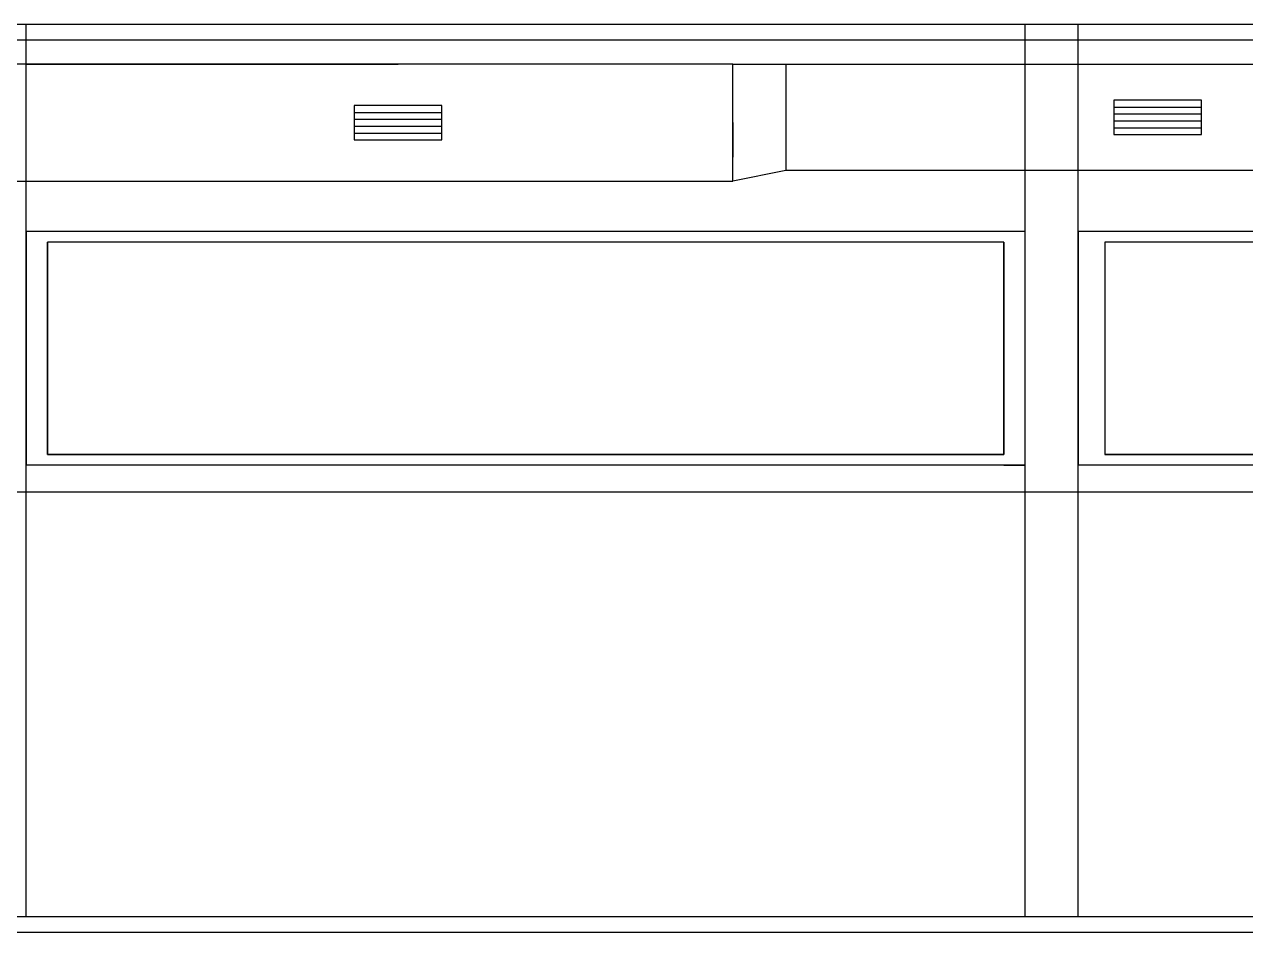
# Model space of a CAD drawing. Header units: millimetres. Extents: x 2513 to 2669, y 1505 to 1675.
# Drawn here: x 2558.74 to 2570.23, y 1505.71 to 1514.26 of the extents above; entities that cross this region are included whole.
import ezdxf

# ---------------------------------------------------------------- set-up
doc = ezdxf.new("R2010")
doc.units = ezdxf.units.MM
doc.layers.add('Dutos', color=130, linetype='Continuous')

msp = doc.modelspace()

# ---------------------------------------------------------------- linework, layer by layer
for p, q in [((2618.556, 1514.258), (2558.256, 1514.258)), ((2618.556, 1514.108), (2558.256, 1514.108)), ((2558.256, 1509.858), (2618.556, 1509.858)), ((2638.556, 1505.708), (2558.256, 1505.708))]:
    msp.add_line(p, q)
at = {"color": 7, "true_color": 0xffffff}
for p, q in [((2558.756, 1505.858), (2558.756, 1514.258)), ((2568.156, 1505.858), (2568.156, 1514.258)), ((2568.656, 1505.858), (2568.656, 1514.258)), ((2558.956, 1512.308), (2558.756, 1512.308)), ((2558.756, 1512.308), (2558.756, 1510.108)), ((2568.156, 1512.308), (2558.956, 1512.308)), ((2568.156, 1510.108), (2568.156, 1512.308)), ((2578.156, 1512.308), (2568.656, 1512.308)), ((2568.656, 1512.308), (2568.656, 1510.108)), ((2567.956, 1512.208), (2558.956, 1512.208)), ((2558.956, 1512.208), (2558.956, 1510.208)), ((2558.956, 1510.208), (2558.956, 1512.208)), ((2567.956, 1510.208), (2567.956, 1512.208)), ((2567.956, 1512.208), (2567.956, 1510.208)), ((2577.906, 1512.208), (2568.906, 1512.208)), ((2568.906, 1512.208), (2568.906, 1510.208)), ((2568.906, 1512.208), (2568.906, 1510.208)), ((2567.956, 1510.208), (2558.956, 1510.208)), ((2558.956, 1510.208), (2567.956, 1510.208)), ((2577.906, 1510.208), (2568.906, 1510.208)), ((2568.906, 1510.208), (2577.906, 1510.208)), ((2558.956, 1510.108), (2558.756, 1510.108)), ((2568.156, 1510.108), (2558.956, 1510.108)), ((2567.956, 1510.108), (2568.156, 1510.108)), ((2578.156, 1510.108), (2568.656, 1510.108)), ((2558.256, 1505.858), (2618.556, 1505.858)), ((2558.256, 1505.858), (2618.556, 1505.858))]:
    msp.add_line(p, q, dxfattribs=at)
at = {"layer": 'Dutos'}
for p, q in [((2565.406, 1513.883), (2558.256, 1513.883)), ((2558.756, 1513.883), (2562.256, 1513.883)), ((2565.406, 1512.783), (2565.406, 1513.883)), ((2565.406, 1513.883), (2565.906, 1513.883)), ((2565.906, 1513.883), (2565.906, 1512.883)), ((2565.906, 1513.883), (2572.906, 1513.883)), ((2565.906, 1513.883), (2565.906, 1513.383)), ((2561.843, 1513.495), (2561.843, 1513.17)), ((2562.668, 1513.495), (2561.843, 1513.495)), ((2562.668, 1513.17), (2562.668, 1513.495)), ((2568.993, 1513.545), (2568.993, 1513.22)), ((2569.818, 1513.545), (2568.993, 1513.545)), ((2569.818, 1513.22), (2569.818, 1513.545)), ((2561.843, 1513.43), (2562.668, 1513.43)), ((2568.993, 1513.48), (2569.818, 1513.48)), ((2568.993, 1513.415), (2569.818, 1513.415)), ((2561.843, 1513.365), (2562.668, 1513.365)), ((2561.843, 1513.3), (2562.668, 1513.3)), ((2565.406, 1513.333), (2565.406, 1513.008)), ((2568.993, 1513.35), (2569.818, 1513.35)), ((2568.993, 1513.285), (2569.818, 1513.285)), ((2561.843, 1513.235), (2562.668, 1513.235)), ((2561.843, 1513.17), (2562.668, 1513.17)), ((2568.993, 1513.22), (2569.818, 1513.22)), ((2565.906, 1512.883), (2565.406, 1512.783)), ((2572.906, 1512.883), (2565.906, 1512.883)), ((2558.256, 1512.783), (2565.406, 1512.783))]:
    msp.add_line(p, q, dxfattribs=at)

doc.saveas('drawing.dxf')
